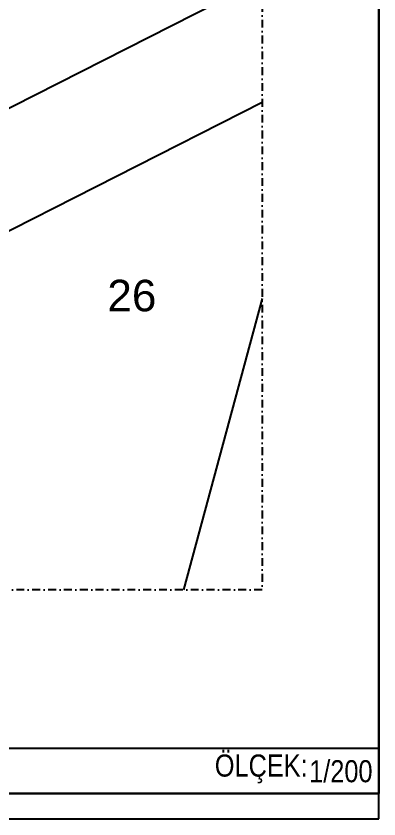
# Model space of a CAD drawing. Header units: millimetres. Extents: x 82776 to 137242, y 11666 to 27998.
# Drawn here: x 134744 to 135319, y 20553 to 21826 of the extents above; entities that cross this region are included whole.
import ezdxf
from ezdxf.xclip import XClip

# ---------------------------------------------------------------- set-up
doc = ezdxf.new("R2010")
doc.units = ezdxf.units.MM
doc.header["$XCLIPFRAME"] = 0
doc.linetypes.add('DASHDOT', pattern=[1, 0.5, -0.25, 0, -0.25])
for name, color, linetype in [('0_IFC_Elevation_3', 21, 'Continuous'), ('0_IFC_Legend_Text', 7, 'Continuous'), ('0_IFC_Legend_Viewport', 7, 'Continuous'), ('0_IFC_Notation_Section_50', 10, 'Continuous')]:
    doc.layers.add(name, color=color, linetype=linetype)
doc.layers.add('NADI', color=7, linetype='Continuous', lineweight=0)
doc.styles.add('IFC_TEXT', font='ARIALN.TTF')
doc.styles.get("Standard").update_dxf_attribs({"font": 'arial.ttf'})

# ---------------------------------------------------------------- blocks, each defined once
blk = doc.blocks.new('*U1736')
blk.add_lwpolyline([(-739.4, 0), (0, 0), (0, 71.5), (-739.4, 71.5)], close=True)
at = {"layer": '0_IFC_Legend_Viewport', "transparency": 33554687}
blk.add_lwpolyline([(-5112.2, 2920), (0, 2920), (0, 0), (-5112.2, 0)], close=True, dxfattribs=at)
at = {"style": 'IFC_TEXT'}
for tag, p in [('PAFTA', (-3114.5, 17.9)), ('OLCEK', (-110.4, 17.9))]:
    blk.add_attdef(tag, p, '', height=35, dxfattribs=at)
at = {"layer": '0_IFC_Legend_Text', "transparency": 33554687, "insert": (-259.9, 61.9), "char_height": 35, "attachment_point": 1, "style": 'IFC_TEXT'}
blk.add_mtext_dynamic_manual_height_columns('ÖLÇEK:', width=490.238, gutter_width=61.4, heights=[0], dxfattribs=at)
blk = doc.blocks.new('ARAZİYOLLAR_2')
at = {"layer": '0_IFC_Elevation_3'}
blk.add_line((2449.6, -10961.8, 3462.4), (-716.6, -10569.2, 3462.4), dxfattribs=at)
at = {"layer": '0_IFC_Elevation_3', "elevation": 3462.4}
for points in [[(1613.1, -8273.2), (3096.6, -10394.8)], [(1226.5, -8932.6), (2528, -10794), (2449.6, -10961.8)]]:
    blk.add_lwpolyline(points, dxfattribs=at)
at = {"layer": 'NADI'}
blk.add_text('26', height=200, rotation=278.0307, dxfattribs=at).set_placement((964.3, -9845.3, 443.8))
blk = doc.blocks.new('VAZIYET PLANI')
at = {"layer": '0_IFC_Notation_Section_50', "linetype": 'DASHDOT', "ltscale": 100}
blk.add_lwpolyline([(11583.7, 0), (0, 0), (0, 9738.9), (11583.7, 9738.9)], close=True, dxfattribs=at)
ref = blk.add_blockref('ARAZİYOLLAR_2', (720.3, 2186.1, -3462.4), dxfattribs=dict(rotation=81.96927943568697))
XClip(ref).set_block_clipping_path([(-2265.303593221, 407.7926608024), (-647.0130053807, -11062.3160780947), (8996.370837995, -9701.7537971335), (7378.0802501547, 1768.3549417636)])

msp = doc.modelspace()

# ---------------------------------------------------------------- linework, layer by layer
msp.add_lwpolyline([(82776.4, 23553.6), (82776.4, 20553.6), (135318.5, 20553.3), (135318.5, 23553.3)], close=True)

# ---------------------------------------------------------------- block references
ref = msp.add_blockref('*U1736', (135318.5, 20593.6))
ref.add_attrib('OLCEK', '1/200', (135208.1, 20611.5), dxfattribs={"height": 35, "style": 'IFC_TEXT'})

# ---------------------------------------------------------------- next in the draw order: block references
at = {"xscale": 0.25, "yscale": 0.25, "zscale": 0.25}
msp.add_blockref('VAZIYET PLANI', (132237.5, 20916.6, -86559.6), dxfattribs=at)

doc.saveas('drawing.dxf')
